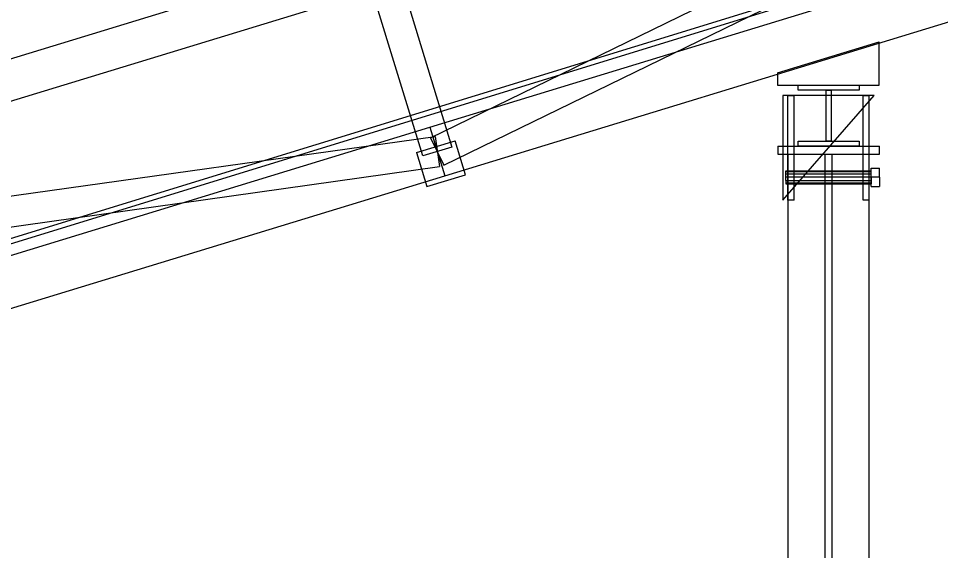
# Model space of a CAD drawing. Header units: millimetres. Extents: x -191664 to 191490, y -197311 to 10263.
# Drawn here: x 23200 to 24107, y 2033 to 2557 of the extents above; entities that cross this region are included whole.
import ezdxf

# ---------------------------------------------------------------- set-up
doc = ezdxf.new("R2010")
doc.units = ezdxf.units.MM
doc.layers.add('COTAS_P', color=1, linetype='Continuous', lineweight=0)
doc.layers.add('lateral_C02', color=7, linetype='Continuous', lineweight=0)
doc.dimstyles.new('PLANTA_100', dxfattribs={"dimtxt": 250, "dimasz": 150, "dimexe": 150, "dimexo": 80, "dimgap": 100, "dimtad": 1, "dimtih": 1, "dimtoh": 1, "dimdec": 1, "dimdsep": 46, "dimcen": 0.09, "dimclrd": 1, "dimclre": 1, "dimclrt": 1, "dimadec": 0, "dimazin": 0, "dimtfac": 1, "dimtdec": 4, "dimtofl": 0, "dimtmove": 0, "dimatfit": 3, "dimfxl": 1, "dimtolj": 1, "dimtzin": 0, "dimarcsym": 0})

# ---------------------------------------------------------------- blocks, each defined once
blk = doc.blocks.new('*D7')
at = {"layer": 'COTAS_P', "color": 1, "lineweight": -2, "transparency": 16777216}
for p, q in [((25334.81, 3271.57), (25080.53, 4103.58)), ((16187.4, 1228.91), (24980.92, 3916.29)), ((16254.38, 496.51), (16000.11, 1328.52))]:
    blk.add_line(p, q, dxfattribs=at)
at = {"layer": 'COTAS_P', "color": 1, "transparency": 16777216}
for points in [[(24973.62, 3940.2), (24988.23, 3892.38), (25124.37, 3960.13)], [(16180.1, 1252.82), (16194.71, 1205), (16043.95, 1185.07)]]:
    blk.add_solid(points, dxfattribs=at)
at = {"layer": 'Defpoints', "color": 0, "transparency": 16777216}
for p in [(25124.37, 3960.13), (25358.19, 3195.06), (16277.76, 420)]:
    blk.add_point(p, dxfattribs=at)

msp = doc.modelspace()

# ---------------------------------------------------------------- linework, layer by layer
at = {"layer": 'lateral_C02', "color": 251, "true_color": 0x586d65}
for p, q in [((16335.43, 232.46), (25411.09, 3023.01)), ((16336.9, 227.69), (25412.56, 3018.23))]:
    msp.add_line(p, q, dxfattribs=at)
at = {"layer": 'lateral_C02', "color": 139, "true_color": 0x354b57}
for p, q in [((23605.11, 2439.52), (24697.19, 2971.95)), ((23618.26, 2412.56), (24710.33, 2944.98)), ((23604.38, 2449.95), (24751.99, 2800.67)), ((23618.99, 2402.13), (24766.6, 2752.85)), ((22402.71, 2276.15), (23550.31, 2626.87)), ((23570.5, 2612.13), (23626.03, 2430.43)), ((23597.34, 2421.66), (23541.81, 2603.36)), ((22414.4, 2237.9), (23562, 2588.62)), ((23966.75, 2486.25), (23966.75, 2491.25)), ((23966.75, 2491.25), (24026.75, 2491.25)), ((24026.75, 2491.25), (24026.75, 2486.25)), ((24026.75, 2486.25), (23966.75, 2486.25)), ((23994.25, 2436.25), (23994.25, 2486.25)), ((23994.25, 2486.25), (23999.25, 2486.25)), ((23999.25, 2486.25), (23999.25, 2436.25)), ((22456.78, 2099.23), (23604.38, 2449.95)), ((23604.38, 2449.95), (23618.99, 2402.13)), ((22406.47, 2271.88), (23609.6, 2440.9)), ((23591.1, 2424.98), (23629.35, 2436.67)), ((23605.11, 2439.52), (23618.26, 2412.56)), ((23609.6, 2440.9), (23613.77, 2411.19)), ((23639.58, 2403.2), (23629.35, 2436.67)), ((23966.75, 2431.25), (23966.75, 2436.25)), ((23966.75, 2436.25), (24026.75, 2436.25)), ((23999.25, 2436.25), (23994.25, 2436.25)), ((24026.75, 2436.25), (24026.75, 2431.25)), ((23591.1, 2424.98), (23601.33, 2391.51)), ((23626.03, 2430.43), (23597.34, 2421.66)), ((23956.75, 2423.25), (24036.75, 2423.25)), ((23956.75, 2423.25), (23956.75, 25)), ((24026.75, 2431.25), (23966.75, 2431.25)), ((23993.25, 2423.25), (24000.25, 2423.25)), ((23993.25, 2423.25), (23993.25, 25)), ((24000.25, 25), (24000.25, 2423.25)), ((24036.75, 25), (24036.75, 2423.25)), ((22410.64, 2242.17), (23613.77, 2411.19)), ((22471.39, 2051.41), (23618.99, 2402.13)), ((23601.33, 2391.51), (23639.58, 2403.2))]:
    msp.add_line(p, q, dxfattribs=at)
at = {"layer": 'lateral_C02', "color": 251, "true_color": 0x4e626d}
for p, q in [((23946.45, 2503.25), (24046.45, 2533.82)), ((24046.45, 2491.25), (24046.45, 2533.82)), ((23946.45, 2503.25), (23946.45, 2491.25)), ((23946.45, 2491.25), (24046.45, 2491.25)), ((23951.75, 2378.25), (24041.75, 2481.25)), ((24041.75, 2481.25), (23951.75, 2481.25)), ((23951.75, 2481.25), (23951.75, 2378.25)), ((23956.75, 2378.25), (23956.75, 2481.25)), ((23956.75, 2481.25), (23962.75, 2481.25)), ((23962.75, 2378.25), (23962.75, 2481.25)), ((24030.75, 2378.25), (24030.75, 2481.25)), ((24030.75, 2481.25), (24036.75, 2481.25)), ((24036.75, 2378.25), (24036.75, 2481.25)), ((23946.75, 2431.25), (24046.75, 2431.25)), ((23946.75, 2431.25), (23946.75, 2423.25)), ((23946.75, 2423.25), (24046.75, 2423.25)), ((24046.75, 2423.25), (24046.75, 2431.25)), ((23962.75, 2378.25), (23956.75, 2378.25)), ((24036.75, 2378.25), (24030.75, 2378.25))]:
    msp.add_line(p, q, dxfattribs=at)
at = {"layer": 'lateral_C02', "color": 9, "true_color": 0xaebcc4}
for p, q in [((23954.75, 2406.3), (23954.75, 2407.15)), ((23954.75, 2407.15), (24038.75, 2407.15)), ((23954.75, 2403.95), (23954.75, 2406.3)), ((23954.75, 2406.3), (24038.75, 2406.3)), ((24038.75, 2400.75), (24038.75, 2409.76)), ((24038.75, 2409.76), (24046.75, 2409.76)), ((24038.75, 2406.3), (24038.75, 2407.15)), ((24038.75, 2403.95), (24038.75, 2406.3)), ((24046.75, 2400.75), (24046.75, 2409.76)), ((23954.75, 2400.75), (23954.75, 2403.95)), ((23954.75, 2403.95), (24038.75, 2403.95)), ((23954.75, 2397.55), (23954.75, 2400.75)), ((24038.75, 2400.75), (23954.75, 2400.75)), ((23954.75, 2397.55), (23954.75, 2395.21)), ((23954.75, 2397.55), (24038.75, 2397.55)), ((24038.75, 2400.75), (24038.75, 2403.95)), ((24038.75, 2400.75), (24038.75, 2397.55)), ((24038.75, 2391.75), (24038.75, 2400.75)), ((24046.75, 2400.75), (24038.75, 2400.75)), ((24038.75, 2397.55), (24038.75, 2395.21)), ((24046.75, 2400.75), (24046.75, 2391.75)), ((23954.75, 2395.21), (23954.75, 2394.35)), ((23954.75, 2395.21), (24038.75, 2395.21)), ((23954.75, 2394.35), (24038.75, 2394.35)), ((24038.75, 2395.21), (24038.75, 2394.35)), ((24038.75, 2391.75), (24046.75, 2391.75))]:
    msp.add_line(p, q, dxfattribs=at)

# ---------------------------------------------------------------- dimensions: what is measured, and where the dimension line sits
at = {"layer": 'COTAS_P'}
dim = msp.add_aligned_dim(p1=(16277.76, 420), p2=(25358.19, 3195.06), distance=800, text='<> P', dimstyle='PLANTA_100', dxfattribs=at)
dim.commit()
dim.dimension.update_dxf_attribs({"geometry": '*D7', "text_midpoint": (20584.16, 2572.6)})

doc.saveas('drawing.dxf')
